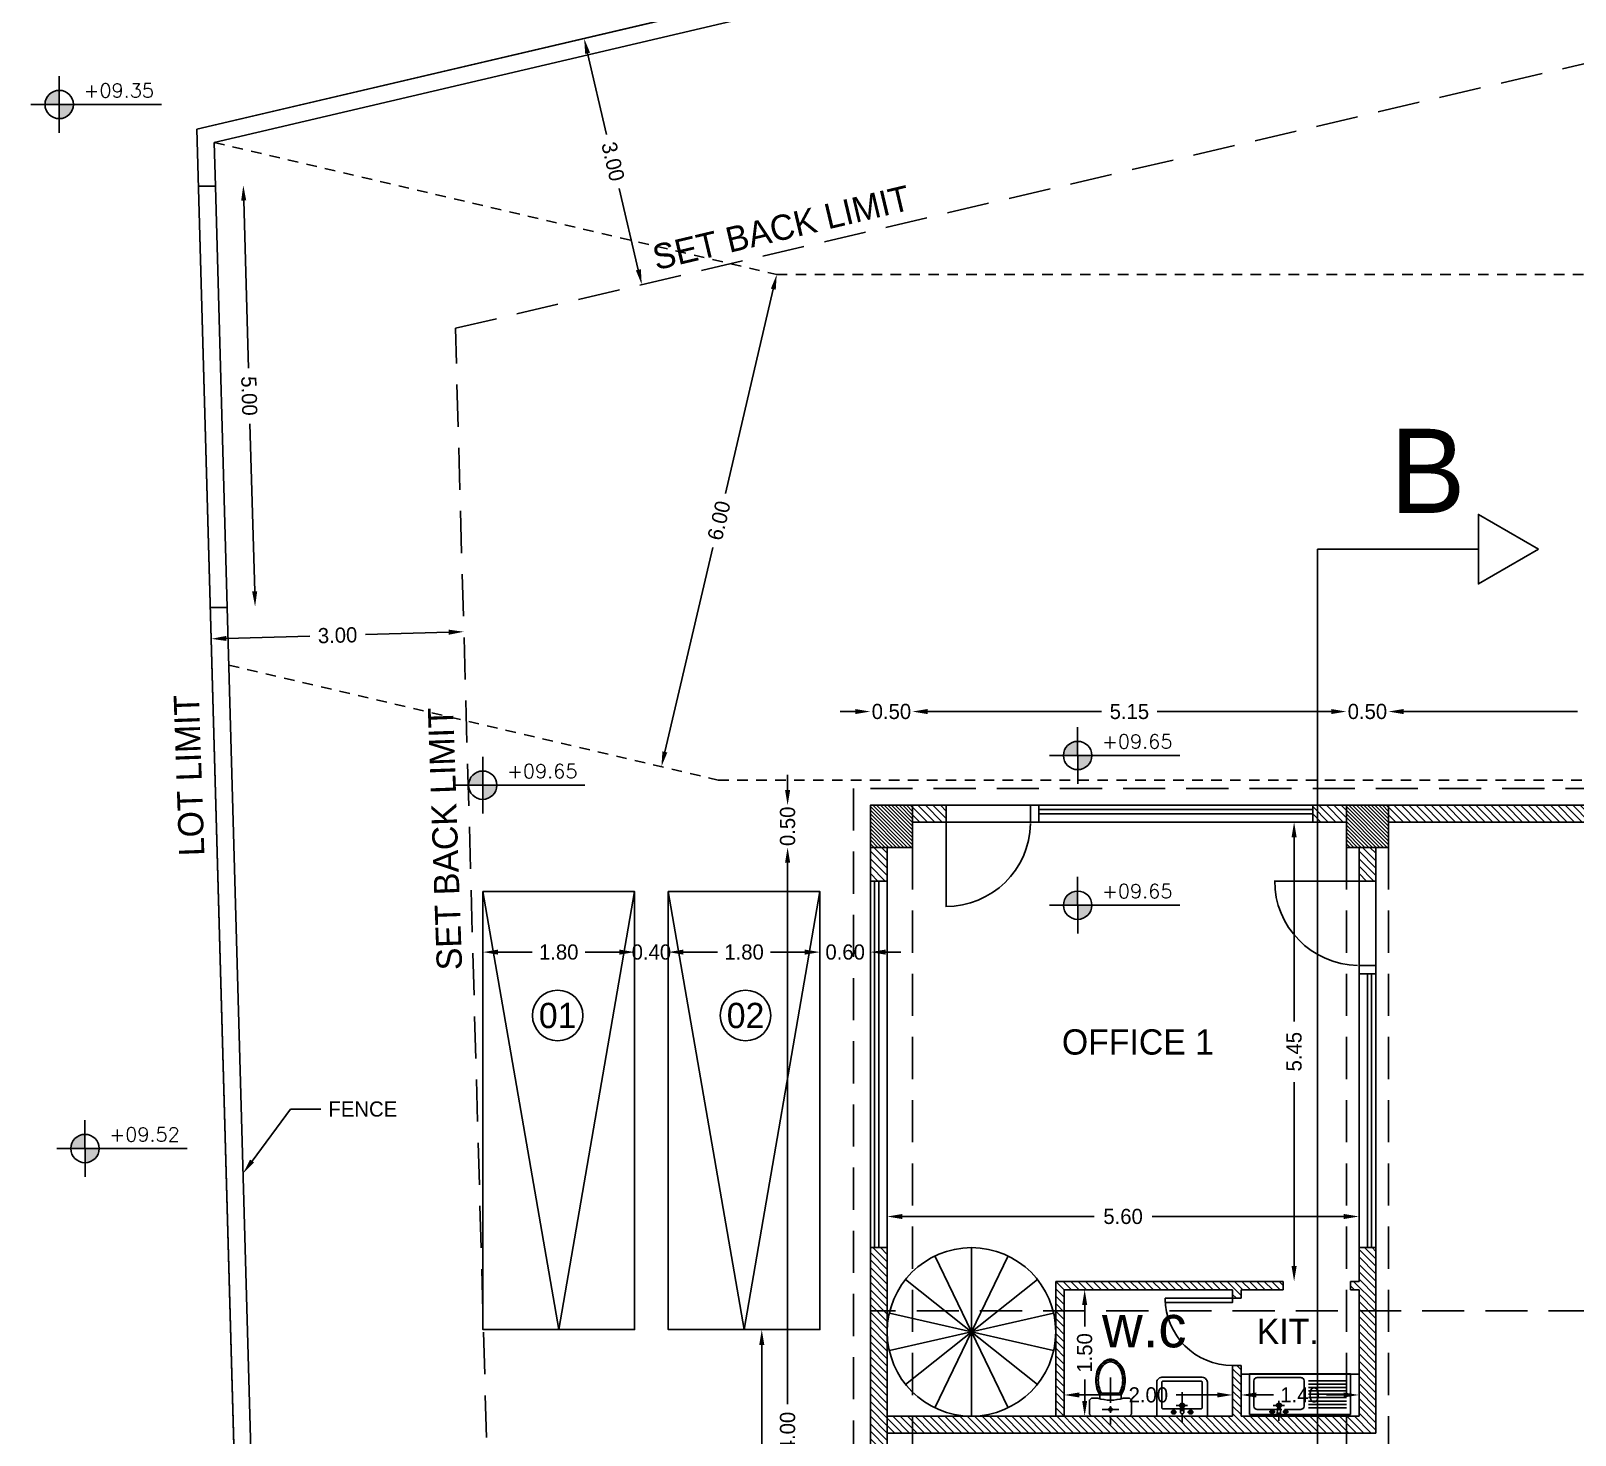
# Model space of a CAD drawing. Header units: metres. Extents: x -353217 to -351774, y -68080 to -67552.
# Drawn here: x -352481.96 to -352463.63, y -67873.19 to -67856.53 of the extents above; entities that cross this region are included whole.
import ezdxf
from ezdxf import colors
from ezdxf.entities.mleader import LeaderData, LeaderLine
from ezdxf.enums import TextEntityAlignment as Align
from ezdxf.math import Vec2, Vec3

# ---------------------------------------------------------------- set-up
doc = ezdxf.new("R2010")
doc.units = ezdxf.units.M
doc.header["$MEASUREMENT"] = 0
doc.header["$PDMODE"] = 2
doc.header["$PDSIZE"] = -0.6
doc.linetypes.add('DASHED', pattern=[0.75, 0.5, -0.25])
doc.linetypes.add('HIDDEN2', pattern=[0.1875, 0.125, -0.0625])
for name, color, linetype in [('A-dim', 4, 'Continuous'), ('A-edge', 1, 'Continuous'), ('A-HATCH', 9, 'Continuous'), ('A-levels', 4, 'Continuous'), ('A-san', 7, 'Continuous'), ('A-TEXT', 6, 'Continuous'), ('A-walls', 5, 'Continuous'), ('axe', 9, 'HIDDEN2'), ('car', 7, 'Continuous'), ('FIXTAX', 9, 'Continuous'), ('gate', 4, 'Continuous'), ('HANDLES', 6, 'Continuous'), ('lot', 3, 'Continuous'), ('proj', 2, 'DASHED'), ('structure', 3, 'Continuous')]:
    doc.layers.add(name, color=color, linetype=linetype)
doc.styles.add('ROMANS', font='romans', dxfattribs={"height": 0.4})
doc.dimstyles.get("Standard").update_dxf_attribs({"dimtxt": 0.18, "dimasz": 0.18, "dimexe": 0.18, "dimexo": 0.0625, "dimgap": 0.09, "dimtad": 0, "dimzin": 0, "dimdsep": 46, "dimtxsty": 'Standard', "dimcen": 0.09, "dimse1": 1, "dimse2": 1, "dimadec": 0, "dimazin": 0, "dimtfac": 1, "dimtix": 1, "dimtofl": 0, "dimtmove": 0, "dimatfit": 3, "dimfxl": 1, "dimtolj": 1, "dimtzin": 0, "dimarcsym": 0})

# ---------------------------------------------------------------- blocks, each defined once
blk = doc.blocks.new('planlev')
h = blk.add_hatch(color=256)
h.paths.add_polyline_path([(0, 0.2, 0.414214), (-0.2, 0), (0, 0)])
h.paths.add_polyline_path([(0.2, 0), (0, 0), (0, -0.2, 0.414214)])
for p, q in [((0, 0.4), (0, -0.4)), ((-0.4, 0), (1.445, 0))]:
    blk.add_line(p, q)
blk.add_circle((0, 0), 0.2)
at = {"style": 'ROMANS'}
for tag, p in [('LEVEL-NOTATION', (0.345, 0.099)), ('FINISH', (0.345, -0.301))]:
    blk.add_attdef(tag, p, '', height=0.2, dxfattribs=at)
blk = doc.blocks.new('*D5')
at = {"layer": 'A-dim', "color": 0, "lineweight": -2, "transparency": 16777216}
for p, q in [((-352473.28, -67872.12), (-352473.28, -67874.61)), ((-352473.28, -67877.76), (-352473.28, -67875.27))]:
    blk.add_line(p, q, dxfattribs=at)
at = {"layer": 'A-dim', "color": 0, "transparency": 16777216}
for points in [[(-352473.31, -67872.12), (-352473.25, -67872.12), (-352473.28, -67871.94)], [(-352473.31, -67877.76), (-352473.25, -67877.76), (-352473.28, -67877.94)]]:
    blk.add_solid(points, dxfattribs=at)
at = {"layer": 'Defpoints', "color": 0, "transparency": 16777216}
for p in [(-352472.59, -67871.94), (-352473.28, -67877.94), (-352472.59, -67877.94)]:
    blk.add_point(p, dxfattribs=at)
at = {"layer": 'A-dim', "color": 0, "transparency": 16777216, "insert": (-352473.28, -67874.94), "char_height": 0.18, "attachment_point": 5, "rotation": 90}
blk.add_mtext('\\A1;6.00', dxfattribs=at)
blk = doc.blocks.new('*D58')
at = {"layer": 'A-dim', "color": 0, "lineweight": -2, "transparency": 16777216}
for p, q in [((-352476.41, -67867.459), (-352476.005, -67867.459)), ((-352474.97, -67867.459), (-352475.375, -67867.459))]:
    blk.add_line(p, q, dxfattribs=at)
at = {"layer": 'A-dim', "color": 0, "transparency": 16777216}
for points in [[(-352476.41, -67867.429), (-352476.41, -67867.489), (-352476.59, -67867.459)], [(-352474.97, -67867.429), (-352474.97, -67867.489), (-352474.79, -67867.459)]]:
    blk.add_solid(points, dxfattribs=at)
at = {"layer": 'Defpoints', "color": 0, "transparency": 16777216}
for p in [(-352476.59, -67866.74), (-352474.79, -67866.74), (-352474.79, -67867.459)]:
    blk.add_point(p, dxfattribs=at)
at = {"layer": 'A-dim', "color": 0, "transparency": 16777216, "insert": (-352475.69, -67867.459), "char_height": 0.18, "attachment_point": 5}
blk.add_mtext('\\A1;1.80', dxfattribs=at)
blk = doc.blocks.new('*D59')
at = {"layer": 'A-dim', "color": 0, "lineweight": -2, "transparency": 16777216}
for p, q in [((-352474.97, -67867.459), (-352475.15, -67867.459)), ((-352474.21, -67867.459), (-352474.03, -67867.459))]:
    blk.add_line(p, q, dxfattribs=at)
at = {"layer": 'A-dim', "color": 0, "transparency": 16777216}
for points in [[(-352474.97, -67867.429), (-352474.97, -67867.489), (-352474.79, -67867.459)], [(-352474.21, -67867.429), (-352474.21, -67867.489), (-352474.39, -67867.459)]]:
    blk.add_solid(points, dxfattribs=at)
at = {"layer": 'Defpoints', "color": 0, "transparency": 16777216}
for p in [(-352474.79, -67866.74), (-352474.39, -67867.459), (-352474.39, -67867.459)]:
    blk.add_point(p, dxfattribs=at)
at = {"layer": 'A-dim', "color": 0, "transparency": 16777216, "insert": (-352474.59, -67867.459), "char_height": 0.18, "attachment_point": 5}
blk.add_mtext('\\A1;0.40', dxfattribs=at)
blk = doc.blocks.new('*D60')
at = {"layer": 'A-dim', "color": 0, "lineweight": -2, "transparency": 16777216}
for p, q in [((-352474.21, -67867.459), (-352473.805, -67867.459)), ((-352472.77, -67867.459), (-352473.175, -67867.459))]:
    blk.add_line(p, q, dxfattribs=at)
at = {"layer": 'A-dim', "color": 0, "transparency": 16777216}
for points in [[(-352474.21, -67867.429), (-352474.21, -67867.489), (-352474.39, -67867.459)], [(-352472.77, -67867.429), (-352472.77, -67867.489), (-352472.59, -67867.459)]]:
    blk.add_solid(points, dxfattribs=at)
at = {"layer": 'Defpoints', "color": 0, "transparency": 16777216}
for p in [(-352474.39, -67867.459), (-352472.59, -67867.459), (-352472.59, -67867.459)]:
    blk.add_point(p, dxfattribs=at)
at = {"layer": 'A-dim', "color": 0, "transparency": 16777216, "insert": (-352473.49, -67867.459), "char_height": 0.18, "attachment_point": 5}
blk.add_mtext('\\A1;1.80', dxfattribs=at)
blk = doc.blocks.new('*D61')
at = {"layer": 'A-dim', "color": 0, "lineweight": -2, "transparency": 16777216}
for p, q in [((-352472.77, -67867.459), (-352472.95, -67867.459)), ((-352471.811, -67867.459), (-352471.631, -67867.459))]:
    blk.add_line(p, q, dxfattribs=at)
at = {"layer": 'A-dim', "color": 0, "transparency": 16777216}
for points in [[(-352472.77, -67867.429), (-352472.77, -67867.489), (-352472.59, -67867.459)], [(-352471.811, -67867.429), (-352471.811, -67867.489), (-352471.991, -67867.459)]]:
    blk.add_solid(points, dxfattribs=at)
at = {"layer": 'Defpoints', "color": 0, "transparency": 16777216}
for p in [(-352472.59, -67867.459), (-352471.991, -67867.459), (-352471.991, -67867.459)]:
    blk.add_point(p, dxfattribs=at)
at = {"layer": 'A-dim', "color": 0, "transparency": 16777216, "insert": (-352472.29, -67867.459), "char_height": 0.18, "attachment_point": 5}
blk.add_mtext('\\A1;0.60', dxfattribs=at)
blk = doc.blocks.new('*D62')
at = {"layer": 'A-dim', "color": 0, "lineweight": -2, "transparency": 16777216}
for p, q in [((-352472.171, -67864.604), (-352472.351, -67864.604)), ((-352471.311, -67864.604), (-352471.131, -67864.604))]:
    blk.add_line(p, q, dxfattribs=at)
at = {"layer": 'A-dim', "color": 0, "transparency": 16777216}
for points in [[(-352472.171, -67864.574), (-352472.171, -67864.634), (-352471.991, -67864.604)], [(-352471.311, -67864.574), (-352471.311, -67864.634), (-352471.491, -67864.604)]]:
    blk.add_solid(points, dxfattribs=at)
at = {"layer": 'Defpoints', "color": 0, "transparency": 16777216}
for p in [(-352471.491, -67864.604), (-352471.991, -67865.716), (-352471.491, -67865.716)]:
    blk.add_point(p, dxfattribs=at)
at = {"layer": 'A-dim', "color": 0, "transparency": 16777216, "insert": (-352471.741, -67864.604), "char_height": 0.18, "attachment_point": 5}
blk.add_mtext('\\A1;0.50', dxfattribs=at)
blk = doc.blocks.new('*D63')
at = {"layer": 'A-dim', "color": 0, "lineweight": -2, "transparency": 16777216}
for p, q in [((-352471.311, -67864.604), (-352469.246, -67864.604)), ((-352466.521, -67864.604), (-352468.586, -67864.604))]:
    blk.add_line(p, q, dxfattribs=at)
at = {"layer": 'A-dim', "color": 0, "transparency": 16777216}
for points in [[(-352471.311, -67864.574), (-352471.311, -67864.634), (-352471.491, -67864.604)], [(-352466.521, -67864.574), (-352466.521, -67864.634), (-352466.341, -67864.604)]]:
    blk.add_solid(points, dxfattribs=at)
at = {"layer": 'Defpoints', "color": 0, "transparency": 16777216}
for p in [(-352466.341, -67864.604), (-352471.491, -67865.716), (-352466.341, -67865.716)]:
    blk.add_point(p, dxfattribs=at)
at = {"layer": 'A-dim', "color": 0, "transparency": 16777216, "insert": (-352468.916, -67864.604), "char_height": 0.18, "attachment_point": 5}
blk.add_mtext('\\A1;5.15', dxfattribs=at)
blk = doc.blocks.new('*D64')
at = {"layer": 'A-dim', "color": 0, "lineweight": -2, "transparency": 16777216}
for p, q in [((-352466.521, -67864.604), (-352466.701, -67864.604)), ((-352465.661, -67864.604), (-352465.481, -67864.604))]:
    blk.add_line(p, q, dxfattribs=at)
at = {"layer": 'A-dim', "color": 0, "transparency": 16777216}
for points in [[(-352466.521, -67864.574), (-352466.521, -67864.634), (-352466.341, -67864.604)], [(-352465.661, -67864.574), (-352465.661, -67864.634), (-352465.841, -67864.604)]]:
    blk.add_solid(points, dxfattribs=at)
at = {"layer": 'Defpoints', "color": 0, "transparency": 16777216}
for p in [(-352465.841, -67864.604), (-352466.341, -67865.716), (-352465.841, -67865.716)]:
    blk.add_point(p, dxfattribs=at)
at = {"layer": 'A-dim', "color": 0, "transparency": 16777216, "insert": (-352466.091, -67864.604), "char_height": 0.18, "attachment_point": 5}
blk.add_mtext('\\A1;0.50', dxfattribs=at)
blk = doc.blocks.new('*D65')
at = {"layer": 'A-dim', "color": 0, "lineweight": -2, "transparency": 16777216}
for p, q in [((-352465.661, -67864.604), (-352463.596, -67864.604)), ((-352460.871, -67864.604), (-352462.936, -67864.604))]:
    blk.add_line(p, q, dxfattribs=at)
at = {"layer": 'A-dim', "color": 0, "transparency": 16777216}
for points in [[(-352465.661, -67864.574), (-352465.661, -67864.634), (-352465.841, -67864.604)], [(-352460.871, -67864.574), (-352460.871, -67864.634), (-352460.691, -67864.604)]]:
    blk.add_solid(points, dxfattribs=at)
at = {"layer": 'Defpoints', "color": 0, "transparency": 16777216}
for p in [(-352460.691, -67864.604), (-352465.841, -67865.716), (-352460.691, -67865.716)]:
    blk.add_point(p, dxfattribs=at)
at = {"layer": 'A-dim', "color": 0, "transparency": 16777216, "insert": (-352463.266, -67864.604), "char_height": 0.18, "attachment_point": 5}
blk.add_mtext('\\A1;5.15', dxfattribs=at)
blk = doc.blocks.new('*D77')
at = {"layer": 'A-dim', "color": 0, "lineweight": -2, "transparency": 16777216}
for p, q in [((-352472.973, -67865.536), (-352472.973, -67865.356)), ((-352472.973, -67866.396), (-352472.973, -67866.576))]:
    blk.add_line(p, q, dxfattribs=at)
at = {"layer": 'A-dim', "color": 0, "transparency": 16777216}
for points in [[(-352473.003, -67865.536), (-352472.943, -67865.536), (-352472.973, -67865.716)], [(-352473.003, -67866.396), (-352472.943, -67866.396), (-352472.973, -67866.216)]]:
    blk.add_solid(points, dxfattribs=at)
at = {"layer": 'Defpoints', "color": 0, "transparency": 16777216}
for p in [(-352471.741, -67865.716), (-352472.973, -67866.216), (-352471.991, -67866.216)]:
    blk.add_point(p, dxfattribs=at)
at = {"layer": 'A-dim', "color": 0, "transparency": 16777216, "insert": (-352472.973, -67865.966), "char_height": 0.18, "attachment_point": 5, "rotation": 90}
blk.add_mtext('\\A1;0.50', dxfattribs=at)
blk = doc.blocks.new('*D78')
at = {"layer": 'A-dim', "color": 0, "lineweight": -2, "transparency": 16777216}
for p, q in [((-352472.973, -67866.396), (-352472.973, -67872.826)), ((-352472.973, -67880.036), (-352472.973, -67873.606))]:
    blk.add_line(p, q, dxfattribs=at)
at = {"layer": 'A-dim', "color": 0, "transparency": 16777216}
for points in [[(-352473.003, -67866.396), (-352472.943, -67866.396), (-352472.973, -67866.216)], [(-352473.003, -67880.036), (-352472.943, -67880.036), (-352472.973, -67880.216)]]:
    blk.add_solid(points, dxfattribs=at)
at = {"layer": 'Defpoints', "color": 0, "transparency": 16777216}
for p in [(-352471.991, -67866.216), (-352472.973, -67880.216), (-352471.991, -67880.216)]:
    blk.add_point(p, dxfattribs=at)
at = {"layer": 'A-dim', "color": 0, "transparency": 16777216, "insert": (-352472.973, -67873.216), "char_height": 0.18, "attachment_point": 5, "rotation": 90}
blk.add_mtext('\\A1;14.00', dxfattribs=at)
blk = doc.blocks.new('*D80')
at = {"layer": 'A-dim', "color": 0, "lineweight": -2, "transparency": 16777216}
for p, q in [((-352466.961, -67866.096), (-352466.961, -67868.281)), ((-352466.961, -67871.186), (-352466.961, -67869.001))]:
    blk.add_line(p, q, dxfattribs=at)
at = {"layer": 'A-dim', "color": 0, "transparency": 16777216}
for points in [[(-352466.991, -67866.096), (-352466.931, -67866.096), (-352466.961, -67865.916)], [(-352466.991, -67871.186), (-352466.931, -67871.186), (-352466.961, -67871.366)]]:
    blk.add_solid(points, dxfattribs=at)
at = {"layer": 'Defpoints', "color": 0, "transparency": 16777216}
for p in [(-352466.341, -67865.916), (-352466.961, -67871.366), (-352466.191, -67871.366)]:
    blk.add_point(p, dxfattribs=at)
at = {"layer": 'A-dim', "color": 0, "transparency": 16777216, "insert": (-352466.961, -67868.641), "char_height": 0.18, "attachment_point": 5, "rotation": 90}
blk.add_mtext('\\A1;5.45', dxfattribs=at)
blk = doc.blocks.new('*D81')
at = {"layer": 'A-dim', "color": 0, "lineweight": -2, "transparency": 16777216}
for p, q in [((-352471.611, -67870.597), (-352469.336, -67870.597)), ((-352466.371, -67870.597), (-352468.646, -67870.597))]:
    blk.add_line(p, q, dxfattribs=at)
at = {"layer": 'A-dim', "color": 0, "transparency": 16777216}
for points in [[(-352471.611, -67870.567), (-352471.611, -67870.627), (-352471.791, -67870.597)], [(-352466.371, -67870.567), (-352466.371, -67870.627), (-352466.191, -67870.597)]]:
    blk.add_solid(points, dxfattribs=at)
at = {"layer": 'Defpoints', "color": 0, "transparency": 16777216}
for p in [(-352471.791, -67870.597), (-352471.791, -67870.966), (-352466.191, -67870.966)]:
    blk.add_point(p, dxfattribs=at)
at = {"layer": 'A-dim', "color": 0, "transparency": 16777216, "insert": (-352468.991, -67870.597), "char_height": 0.18, "attachment_point": 5}
blk.add_mtext('\\A1;5.60', dxfattribs=at)
blk = doc.blocks.new('*D86')
at = {"layer": 'A-dim', "color": 0, "lineweight": -2, "transparency": 16777216}
for p, q in [((-352479.635, -67863.736), (-352478.645, -67863.708)), ((-352476.996, -67863.662), (-352477.985, -67863.69))]:
    blk.add_line(p, q, dxfattribs=at)
at = {"layer": 'A-dim', "color": 0, "transparency": 16777216}
for points in [[(-352479.636, -67863.706), (-352479.634, -67863.766), (-352479.815, -67863.741)], [(-352476.997, -67863.632), (-352476.995, -67863.692), (-352476.816, -67863.657)]]:
    blk.add_solid(points, dxfattribs=at)
at = {"layer": 'Defpoints', "color": 0, "transparency": 16777216}
for p in [(-352479.916, -67860.14), (-352476.917, -67860.055), (-352479.815, -67863.741)]:
    blk.add_point(p, dxfattribs=at)
at = {"layer": 'A-dim', "color": 0, "transparency": 16777216, "insert": (-352478.315, -67863.699), "char_height": 0.18, "attachment_point": 5, "rotation": 1.6062}
blk.add_mtext('\\A1;3.00', dxfattribs=at)
blk = doc.blocks.new('*D87')
at = {"layer": 'A-dim', "color": 0, "lineweight": -2, "transparency": 16777216}
for p, q in [((-352475.347, -67856.791), (-352475.121, -67857.755)), ((-352474.745, -67859.361), (-352474.971, -67858.397))]:
    blk.add_line(p, q, dxfattribs=at)
at = {"layer": 'A-dim', "color": 0, "transparency": 16777216}
for points in [[(-352475.318, -67856.784), (-352475.376, -67856.798), (-352475.388, -67856.616)], [(-352474.715, -67859.354), (-352474.774, -67859.368), (-352474.704, -67859.537)]]:
    blk.add_solid(points, dxfattribs=at)
at = {"layer": 'Defpoints', "color": 0, "transparency": 16777216}
for p in [(-352475.388, -67856.616), (-352477.602, -67857.135), (-352476.917, -67860.055)]:
    blk.add_point(p, dxfattribs=at)
at = {"layer": 'A-dim', "color": 0, "transparency": 16777216, "insert": (-352475.046, -67858.076), "char_height": 0.18, "attachment_point": 5, "rotation": 283.1948}
blk.add_mtext('\\A1;3.00', dxfattribs=at)
blk = doc.blocks.new('*D195')
at = {"layer": 'A-dim', "color": 0, "lineweight": -2, "transparency": 16777216}
for p, q in [((-352469.511, -67872.715), (-352469.021, -67872.715)), ((-352467.871, -67872.715), (-352468.361, -67872.715))]:
    blk.add_line(p, q, dxfattribs=at)
at = {"layer": 'A-dim', "color": 0, "transparency": 16777216}
for points in [[(-352469.511, -67872.685), (-352469.511, -67872.745), (-352469.691, -67872.715)], [(-352467.871, -67872.685), (-352467.871, -67872.745), (-352467.691, -67872.715)]]:
    blk.add_solid(points, dxfattribs=at)
at = {"layer": 'Defpoints', "color": 0, "transparency": 16777216}
for p in [(-352467.691, -67872.715), (-352469.691, -67872.966), (-352467.691, -67872.966)]:
    blk.add_point(p, dxfattribs=at)
at = {"layer": 'A-dim', "color": 0, "transparency": 16777216, "insert": (-352468.691, -67872.715), "char_height": 0.18, "attachment_point": 5}
blk.add_mtext('\\A1;2.00', dxfattribs=at)
blk = doc.blocks.new('*D196')
at = {"layer": 'A-dim', "color": 0, "lineweight": -2, "transparency": 16777216}
for p, q in [((-352467.411, -67872.715), (-352467.206, -67872.715)), ((-352466.371, -67872.715), (-352466.576, -67872.715))]:
    blk.add_line(p, q, dxfattribs=at)
at = {"layer": 'A-dim', "color": 0, "transparency": 16777216}
for points in [[(-352467.411, -67872.685), (-352467.411, -67872.745), (-352467.591, -67872.715)], [(-352466.371, -67872.685), (-352466.371, -67872.745), (-352466.191, -67872.715)]]:
    blk.add_solid(points, dxfattribs=at)
at = {"layer": 'Defpoints', "color": 0, "transparency": 16777216}
for p in [(-352466.191, -67872.715), (-352467.591, -67872.966), (-352466.191, -67872.966)]:
    blk.add_point(p, dxfattribs=at)
at = {"layer": 'A-dim', "color": 0, "transparency": 16777216, "insert": (-352466.891, -67872.715), "char_height": 0.18, "attachment_point": 5}
blk.add_mtext('\\A1;1.40', dxfattribs=at)
blk = doc.blocks.new('*D197')
at = {"layer": 'A-dim', "color": 0, "lineweight": -2, "transparency": 16777216}
for p, q in [((-352469.447, -67871.646), (-352469.447, -67871.901)), ((-352469.447, -67872.786), (-352469.447, -67872.531))]:
    blk.add_line(p, q, dxfattribs=at)
at = {"layer": 'A-dim', "color": 0, "transparency": 16777216}
for points in [[(-352469.477, -67871.646), (-352469.417, -67871.646), (-352469.447, -67871.466)], [(-352469.477, -67872.786), (-352469.417, -67872.786), (-352469.447, -67872.966)]]:
    blk.add_solid(points, dxfattribs=at)
at = {"layer": 'Defpoints', "color": 0, "transparency": 16777216}
for p in [(-352469.691, -67871.466), (-352469.691, -67872.966), (-352469.447, -67872.966)]:
    blk.add_point(p, dxfattribs=at)
at = {"layer": 'A-dim', "color": 0, "transparency": 16777216, "insert": (-352469.447, -67872.216), "char_height": 0.18, "attachment_point": 5, "rotation": 90}
blk.add_mtext('\\A1;1.50', dxfattribs=at)
blk = doc.blocks.new('*D202')
at = {"layer": 'A-dim', "color": 0, "lineweight": -2, "transparency": 16777216}
for p, q in [((-352473.143, -67859.592), (-352473.711, -67862.016)), ((-352474.43, -67865.083), (-352473.862, -67862.658))]:
    blk.add_line(p, q, dxfattribs=at)
at = {"layer": 'A-dim', "color": 0, "transparency": 16777216}
for points in [[(-352473.172, -67859.585), (-352473.114, -67859.598), (-352473.102, -67859.416)], [(-352474.459, -67865.076), (-352474.401, -67865.09), (-352474.471, -67865.258)]]:
    blk.add_solid(points, dxfattribs=at)
at = {"layer": 'Defpoints', "color": 0, "transparency": 16777216}
for p in [(-352473.102, -67859.416), (-352474.471, -67865.258), (-352474.471, -67865.258)]:
    blk.add_point(p, dxfattribs=at)
at = {"layer": 'A-dim', "color": 0, "transparency": 16777216, "insert": (-352473.787, -67862.337), "char_height": 0.18, "attachment_point": 5, "rotation": 76.8052}
blk.add_mtext('\\A1;6.00', dxfattribs=at)
blk = doc.blocks.new('*D203')
at = {"layer": 'A-dim', "color": 0, "lineweight": -2, "transparency": 16777216}
for p, q in [((-352479.429, -67858.538), (-352479.373, -67860.529)), ((-352479.299, -67863.178), (-352479.355, -67861.188))]:
    blk.add_line(p, q, dxfattribs=at)
at = {"layer": 'A-dim', "color": 0, "transparency": 16777216}
for points in [[(-352479.399, -67858.538), (-352479.459, -67858.539), (-352479.434, -67858.358)], [(-352479.269, -67863.178), (-352479.329, -67863.179), (-352479.294, -67863.358)]]:
    blk.add_solid(points, dxfattribs=at)
at = {"layer": 'Defpoints', "color": 0, "transparency": 16777216}
for p in [(-352479.765, -67858.368), (-352479.625, -67863.368), (-352479.294, -67863.358)]:
    blk.add_point(p, dxfattribs=at)
at = {"layer": 'A-dim', "color": 0, "transparency": 16777216, "insert": (-352479.364, -67860.858), "char_height": 0.18, "attachment_point": 5, "rotation": 271.6062}
blk.add_mtext('\\A1;5.00', dxfattribs=at)
blk = doc.blocks.new('Sink120x60')
for p, q in [((6.03, 9.4), (0.03, 9.4)), ((0.03, 9.4), (0.03, -2.6)), ((6.03, -2.6), (6.03, 9.4)), ((1.02, -2.1), (1.02, 2.4)), ((1.52, -2.1), (1.52, 2.4)), ((2.02, -2.1), (2.02, 2.4)), ((2.52, -2.1), (2.52, 2.4)), ((3.02, -2.1), (3.02, 2.4)), ((3.52, -2.1), (3.52, 2.4)), ((4.02, -2.1), (4.02, 2.4)), ((4.52, -2.1), (4.52, 2.4)), ((5.02, -2.1), (5.02, 2.4)), ((0.03, -2.6), (6.03, -2.6))]:
    blk.add_line(p, q)
blk.add_lwpolyline([(0.77, 5.24), (0.77, 3.4, 0.414214), (1.27, 2.9), (5.02, 2.9, 0.414214), (5.52, 3.4), (5.52, 8.4, 0.414214), (5.02, 8.9), (1.27, 8.9, 0.414214), (0.77, 8.4), (0.77, 5.56, 0.414214)], format="xyb")
blk.add_lwpolyline([(0.17, 6.1), (1.28, 6.05, -0.89936), (1.28, 5.75), (0.17, 5.7, -0.70892)], format="xyb", close=True)
for centre, radius in [((0.42, 6.7), 0.25), ((0.42, 6.7), 0.2), ((0.42, 5.1), 0.25), ((0.42, 5.1), 0.2)]:
    blk.add_circle(centre, radius)
for radius, start, end in [(0.3, 211.8659, 148.1341), (0.2, 229.2152, 130.7848)]:
    blk.add_arc((1.37, 5.9), radius, start, end)
at = {"layer": 'FIXTAX'}
for p, q in [((-0.93, 5.9), (0.32, 5.9)), ((0.07, 6.7), (0.77, 6.7)), ((0.42, 7.05), (0.42, 6.35)), ((0.72, 5.9), (2.07, 5.9)), ((1.37, 6.6), (1.37, 5.25)), ((0.07, 5.1), (0.77, 5.1)), ((0.42, 4.75), (0.42, 5.45))]:
    blk.add_line(p, q, dxfattribs=at)
blk = doc.blocks.new('Toilet1')
for points in [[(0.02, 2.25), (0.02, -2.25), (0.28, -2.5), (1.93, -2.5), (2.17, -2.25), (2.17, -1.5, -0.166667), (2.17, 1.5), (2.17, 2.25), (1.93, 2.5), (0.28, 2.5)], [(2.58, -1.16, 0.081108), (3.31, -1.51, 0.070563), (4.28, -1.65, 0.070563), (5.24, -1.51, 0.082233), (5.99, -1.16, 0.106854), (6.52, -0.58, 0.134558), (6.68, 0, 0.134558), (6.52, 0.58, 0.106854), (5.99, 1.16, 0.082233), (5.24, 1.51, 0.070563), (4.28, 1.65, 0.070563), (3.31, 1.51, 0.081108), (2.58, 1.16)], [(2.77, -1.05, 0.070006), (3.37, -1.32, 0.070563), (4.28, -1.45, 0.070563), (5.19, -1.32, 0.082233), (5.88, -0.99, 0.106854), (6.35, -0.48, 0.134558), (6.48, 0, 0.134558), (6.35, 0.48, 0.106854), (5.88, 0.99, 0.082233), (5.19, 1.32, 0.070563), (4.28, 1.45, 0.070563), (3.37, 1.32, 0.070006), (2.77, 1.05)]]:
    blk.add_lwpolyline(points, format="xyb", close=True)
blk.add_lwpolyline([(2.1, 1.25), (2.27, 1.25, 0.166131), (2.91, 1.47, -0.037866), (3.29, 1.61, -0.070563), (4.28, 1.75, -0.070563), (5.27, 1.61, -0.082233), (6.05, 1.24, -0.106854), (6.61, 0.63, -0.134558), (6.78, 0, -0.134558), (6.61, -0.63, -0.106854), (6.05, -1.24, -0.082233), (5.27, -1.61, -0.070563), (4.28, -1.75, -0.070563), (3.29, -1.61, -0.037866), (2.91, -1.47, 0.166131), (2.27, -1.25), (2.1, -1.25)], format="xyb")
at = {"layer": 'FIXTAX'}
for p, q in [((-0.97, 0), (0.02, 0)), ((0.42, 0), (1.23, 0)), ((0.82, -1), (0.82, 1)), ((1.62, 0), (4.63, 0))]:
    blk.add_line(p, q, dxfattribs=at)
at = {"layer": 'HANDLES'}
blk.add_circle((0.82, 0), 0.2, dxfattribs=at)
blk = doc.blocks.new('Lav60X58-Curve')
for points in [[(0.02, -3), (0.02, 3), (5.07, 3, -0.414214), (5.82, 2.25), (5.82, -2.25, -0.414214), (5.07, -3)], [(0.51, 0.2), (1.53, 0.15, -0.89936), (1.53, -0.15), (0.51, -0.2, -0.70892)]]:
    blk.add_lwpolyline(points, format="xyb", close=True)
blk.add_lwpolyline([(1.12, -0.17), (1.12, -2.25, 0.414214), (1.27, -2.4), (5.07, -2.4, 0.414214), (5.22, -2.25), (5.22, 2.25, 0.414214), (5.07, 2.4), (1.27, 2.4, 0.414214), (1.12, 2.25), (1.12, 0.17, 0.414214)], format="xyb")
for centre, radius in [((0.62, 1), 0.25), ((0.62, 1), 0.2), ((0.62, -1), 0.25), ((0.62, -1), 0.2)]:
    blk.add_circle(centre, radius)
for radius, start, end in [(0.3, 211.8659, 148.1341), (0.2, 229.2152, 130.7848)]:
    blk.add_arc((1.62, 0), radius, start, end)
at = {"layer": 'FIXTAX'}
for p, q in [((-0.88, 0), (0.37, 0)), ((0.27, 1), (0.97, 1)), ((0.62, 1.35), (0.62, 0.65)), ((0.77, 0), (3.59, 0)), ((1.62, 0.7), (1.62, -0.65)), ((0.27, -1), (0.97, -1)), ((0.62, -1.35), (0.62, -0.65))]:
    blk.add_line(p, q, dxfattribs=at)

msp = doc.modelspace()

# ---------------------------------------------------------------- hatches: boundary and pattern name
at = {"layer": 'A-HATCH'}
h = msp.add_hatch(dxfattribs=at)
h.set_pattern_fill('LINE', color=256, scale=0.25, angle=315, style=0)
h.set_pattern_definition([(315, (-352471.990604, -67866.216397), (0.0220971, 0.0220971), [])])
h.paths.add_polyline_path([(-352471.4906036, -67865.7163974), (-352471.9906036, -67865.7163974), (-352471.9906036, -67866.2163974), (-352471.4906036, -67866.2163974)])
h = msp.add_hatch(dxfattribs=at)
h.set_pattern_fill('LINE', color=256, scale=0.5, angle=315, style=0)
h.set_pattern_definition([(315, (-352471.490604, -67865.9164), (0.044194, 0.044194), [])])
h.paths.add_polyline_path([(-352471.0906036, -67865.7163974), (-352471.4906036, -67865.7163974), (-352471.4906036, -67865.9163974), (-352471.0906036, -67865.9163974)])
h = msp.add_hatch(dxfattribs=at)
h.set_pattern_fill('LINE', color=256, scale=0.5, angle=315, style=0)
h.set_pattern_definition([(315, (-352466.82007, -67865.9164), (0.044194, 0.044194), [])])
h.paths.add_polyline_path([(-352466.3406036, -67865.7163974), (-352466.7406036, -67865.7163974), (-352466.7406036, -67865.9163974), (-352466.3406036, -67865.9163974)])
h = msp.add_hatch(dxfattribs=at)
h.set_pattern_fill('LINE', color=256, scale=0.25, angle=315, style=0)
h.set_pattern_definition([(315, (-352466.340604, -67866.216397), (0.0220971, 0.0220971), [])])
h.paths.add_polyline_path([(-352465.8406036, -67865.7163974), (-352466.3406036, -67865.7163974), (-352466.3406036, -67866.2163974), (-352465.8406036, -67866.2163974)])
h = msp.add_hatch(dxfattribs=at)
h.set_pattern_fill('LINE', color=256, scale=0.5, angle=315, style=0)
h.set_pattern_definition([(315, (-352465.840604, -67865.9164), (0.0441942, 0.0441942), [])])
h.paths.add_polyline_path([(-352460.6906036, -67865.7163974), (-352465.8406036, -67865.7163974), (-352465.8406036, -67865.9163974), (-352460.6906036, -67865.9163974)])
h = msp.add_hatch(dxfattribs=at)
h.set_pattern_fill('LINE', color=256, scale=0.5, angle=315, style=0)
h.set_pattern_definition([(315, (-352471.990604, -67866.6164), (0.044194, 0.044194), [])])
h.paths.add_polyline_path([(-352471.7906036, -67866.2163974), (-352471.9906036, -67866.2163974), (-352471.9906036, -67866.6163974), (-352471.7906036, -67866.6163974)])
h = msp.add_hatch(dxfattribs=at)
h.set_pattern_fill('LINE', color=256, scale=0.5, angle=315, style=0)
h.set_pattern_definition([(315, (-352466.190604, -67866.6164), (0.044194, 0.044194), [])])
h.paths.add_polyline_path([(-352465.9906036, -67866.2163974), (-352466.1906036, -67866.2163974), (-352466.1906036, -67866.6163974), (-352465.9906036, -67866.6163974)])
h = msp.add_hatch(dxfattribs=at)
h.set_pattern_fill('LINE', color=256, scale=0.5, angle=315, style=0)
h.set_pattern_definition([(315, (-352471.990604, -67880.2164), (0.04419417, 0.04419417), [])])
h.paths.add_polyline_path([(-352471.7906036, -67870.9663974), (-352471.9906036, -67870.9663974), (-352471.9906036, -67880.2163974), (-352471.7906036, -67880.2163974)])
h = msp.add_hatch(dxfattribs=at)
h.set_pattern_fill('LINE', color=256, scale=0.5, angle=315, style=0)
h.set_pattern_definition([(315, (-352471.790604, -67873.1664), (0.0441942, 0.0441942), [])])
h.paths.add_polyline_path([(-352465.9906036, -67870.9663974), (-352466.1906036, -67870.9663974), (-352466.1906036, -67871.3663974), (-352466.2906036, -67871.3663974), (-352466.2906036, -67871.4663974), (-352466.1906036, -67871.4663974), (-352466.1906036, -67871.7163974), (-352465.9906036, -67871.7163974)])
h.paths.add_polyline_path([(-352465.9906036, -67871.7163974), (-352466.1906036, -67871.7163974), (-352466.1906036, -67872.9663974), (-352466.3406036, -67872.9663974), (-352466.3406036, -67873.1663974), (-352465.9906036, -67873.1663974)])
h.paths.add_polyline_path([(-352466.3406036, -67872.9663974), (-352466.6837506, -67872.9663974), (-352466.6837506, -67873.1663974), (-352466.3406036, -67873.1663974)])
h.paths.add_polyline_path([(-352466.6837506, -67872.9663974), (-352467.5906036, -67872.9663974), (-352467.5906036, -67872.3663974), (-352467.6906036, -67872.3663974), (-352467.6906036, -67872.9663974), (-352471.4906036, -67872.9663974), (-352471.4906036, -67873.1663974), (-352466.6837506, -67873.1663974)])
h.paths.add_polyline_path([(-352471.4906036, -67872.9663974), (-352471.7906036, -67872.9663974), (-352471.7906036, -67873.1663974), (-352471.4906036, -67873.1663974)])
h.paths.add_polyline_path([(-352469.6906036, -67871.7163974), (-352469.7906036, -67871.7163974), (-352469.7906036, -67872.9663974), (-352469.6906036, -67872.9663974)])
h.paths.add_polyline_path([(-352467.0906036, -67871.3663974), (-352469.7906036, -67871.3663974), (-352469.7906036, -67871.7163974), (-352469.6906036, -67871.7163974), (-352469.6906036, -67871.4663974), (-352467.6906036, -67871.4663974), (-352467.6906036, -67871.5663974), (-352467.5906036, -67871.5663974), (-352467.5906036, -67871.4663974), (-352467.0906036, -67871.4663974)])

# ---------------------------------------------------------------- linework, layer by layer
for p in [(-352412.5056638, -67841.8752964), (-352479.1939857, -67885.8752964)]:
    msp.add_line(p, (-352479.9842414, -67857.6932632))
at = {"layer": 'A-edge'}
for p, q in [((-352470.3567198, -67871.0654285), (-352471.2244873, -67872.8673662)), ((-352470.3567198, -67872.8673662), (-352471.2244873, -67871.0654285)), ((-352470.7906036, -67870.9663974), (-352470.7906036, -67872.9663974)), ((-352470.7906036, -67872.9663974), (-352470.7906036, -67870.9663974)), ((-352470.0087721, -67871.3429076), (-352471.5724351, -67872.5898872)), ((-352470.0087721, -67872.5898872), (-352471.5724351, -67871.3429076)), ((-352469.8156757, -67871.7438764), (-352471.7655315, -67872.1889183)), ((-352469.8156757, -67872.1889183), (-352471.7655315, -67871.7438764)), ((-352467.5906036, -67872.4663974), (-352466.1906036, -67872.4663974))]:
    msp.add_line(p, q, dxfattribs=at)
msp.add_lwpolyline([(-352468.4906036, -67871.6163974), (-352467.6906036, -67871.6163974), (-352467.6906036, -67871.5663974), (-352468.4906036, -67871.5663974)], close=True, dxfattribs=at)
msp.add_circle((-352470.7906036, -67871.9663974), 1, dxfattribs=at)
msp.add_arc((-352467.6906036, -67871.5663974), 0.8, 180, 270, dxfattribs=at)
at = {"layer": 'A-TEXT'}
for centre in [(-352475.7027387, -67868.2109174), (-352473.4721801, -67868.2109174)]:
    msp.add_circle(centre, 0.3, dxfattribs=at)
at = {"layer": 'A-walls'}
for p, q in [((-352479.9653294, -67858.3676991), (-352479.7652508, -67858.3676991)), ((-352466.6837506, -67862.6765067), (-352466.6837506, -67885.2730812)), ((-352466.6837506, -67862.6765067), (-352464.773135, -67862.6765067)), ((-352479.6250452, -67863.3676991), (-352479.8251238, -67863.3676991)), ((-352471.0906036, -67865.9163974), (-352471.0906036, -67865.7163974)), ((-352466.3406036, -67865.7163974), (-352466.7406036, -67865.7163974)), ((-352466.7406036, -67865.7163974), (-352466.7406036, -67865.9163974)), ((-352466.7406036, -67865.9163974), (-352466.3406036, -67865.9163974)), ((-352471.7906036, -67866.2163974), (-352471.7906036, -67866.2163974)), ((-352466.1906036, -67866.2163974), (-352466.1906036, -67866.6163974)), ((-352465.9906036, -67866.2163974), (-352465.9906036, -67866.6163974)), ((-352471.7906036, -67866.6163974), (-352471.9906036, -67866.6163974)), ((-352465.9906036, -67866.6163974), (-352466.1906036, -67866.6163974)), ((-352471.7906036, -67870.9663974), (-352471.9906036, -67870.9663974)), ((-352466.1906036, -67870.9663974), (-352466.1906036, -67871.3663974)), ((-352465.9906036, -67870.9663974), (-352466.1906036, -67870.9663974)), ((-352465.9906036, -67870.9663974), (-352465.9906036, -67873.1663974)), ((-352467.0906036, -67871.3663974), (-352469.7906036, -67871.3663974)), ((-352469.7906036, -67871.3663974), (-352469.7906036, -67872.9663974)), ((-352467.6906036, -67871.4663974), (-352469.6906036, -67871.4663974)), ((-352469.6906036, -67871.4663974), (-352469.6906036, -67872.9663974)), ((-352467.6906036, -67871.4663974), (-352467.6906036, -67871.5663974)), ((-352467.5906036, -67871.4663974), (-352467.5906036, -67871.5663974)), ((-352467.5906036, -67871.4663974), (-352467.0906036, -67871.4663974)), ((-352467.0906036, -67871.4663974), (-352467.0906036, -67871.3663974)), ((-352466.2906036, -67871.3663974), (-352466.1906036, -67871.3663974)), ((-352466.2906036, -67871.4663974), (-352466.2906036, -67871.3663974)), ((-352466.2906036, -67871.4663974), (-352466.1906036, -67871.4663974)), ((-352466.1906036, -67872.9663974), (-352466.1906036, -67871.4663974)), ((-352467.6906036, -67871.5663974), (-352467.5906036, -67871.5663974)), ((-352467.6906036, -67872.3663974), (-352467.6906036, -67872.9663974)), ((-352467.6906036, -67872.3663974), (-352467.5906036, -67872.3663974)), ((-352467.5906036, -67872.3663974), (-352467.5906036, -67872.9663974)), ((-352471.7906036, -67872.9663974), (-352467.6906036, -67872.9663974)), ((-352467.5906036, -67872.9663974), (-352466.1906036, -67872.9663974)), ((-352471.7906036, -67873.1663974), (-352465.9906036, -67873.1663974))]:
    msp.add_line(p, q, dxfattribs=at)
for points in [[(-352479.7652508, -67858.3676991), (-352479.7797468, -67857.8507424), (-352414.4923415, -67842.5440272), (-352413.8815705, -67868.5693195), (-352428.7166581, -67868.7648419), (-352427.5653906, -67883.5163974), (-352479.0600533, -67883.5163974), (-352479.6250452, -67863.3676991)], [(-352471.4906036, -67865.7163974), (-352471.0906036, -67865.7163974)], [(-352465.8406036, -67865.7163974), (-352460.6906036, -67865.7163974)], [(-352471.4906036, -67865.9163974), (-352471.0906036, -67865.9163974)], [(-352471.4906036, -67865.9163974), (-352471.0906036, -67865.9163974)], [(-352465.8406036, -67865.9163974), (-352460.6906036, -67865.9163974)], [(-352471.9906036, -67866.2163974), (-352471.9906036, -67866.6163974)], [(-352471.7906036, -67866.2163974), (-352471.7906036, -67866.6163974)], [(-352471.7906036, -67866.2163974), (-352471.7906036, -67866.6163974)], [(-352471.9906036, -67880.2163974), (-352471.9906036, -67870.9663974)], [(-352471.7906036, -67880.2163974), (-352471.7906036, -67870.9663974)]]:
    msp.add_lwpolyline(points, dxfattribs=at)
msp.add_lwpolyline([(-352464.0592257, -67862.6765067), (-352464.773135, -67863.0886824), (-352464.773135, -67862.264331)], close=True, dxfattribs=at)
at = {"layer": 'axe'}
for points in [[(-352479.7797468, -67857.8507424), (-352473.1017922, -67859.4163974), (-352450.2116314, -67859.4163974), (-352414.991215, -67851.1589259)], [(-352479.6057944, -67864.0542222), (-352473.7957375, -67865.4163974), (-352449.5176861, -67865.4163974), (-352414.1501632, -67857.1244366)]]:
    msp.add_lwpolyline(points, dxfattribs=at)
at = {"layer": 'car'}
for points in [[(-352476.5899144, -67866.7398681), (-352476.5899144, -67871.9398681), (-352474.7899144, -67871.9398681), (-352474.7899144, -67866.7398681), (-352475.6899144, -67871.9398681), (-352476.5899144, -67866.7398681), (-352474.7899144, -67866.7398681)], [(-352474.3899144, -67866.7398681), (-352474.3899144, -67871.9398681), (-352472.5899144, -67871.9398681), (-352472.5899144, -67866.7398681), (-352473.4899144, -67871.9398681), (-352474.3899144, -67866.7398681), (-352472.5899144, -67866.7398681)]]:
    msp.add_lwpolyline(points, dxfattribs=at)
at = {"layer": 'gate'}
for p, q in [((-352479.7652508, -67858.3676991), (-352479.6250452, -67863.3676991)), ((-352469.9906036, -67865.7663974), (-352466.7406036, -67865.7663974)), ((-352469.9906036, -67865.8163974), (-352466.7406036, -67865.8163974)), ((-352471.0906036, -67865.9163974), (-352471.0906036, -67866.9163974)), ((-352471.0906036, -67865.9163974), (-352470.0906036, -67865.9163974)), ((-352471.9406036, -67866.6163974), (-352471.9406036, -67870.9663974)), ((-352471.8906036, -67866.6163974), (-352471.8906036, -67870.9663974)), ((-352466.1906036, -67866.6163974), (-352467.1906036, -67866.6163974)), ((-352466.1906036, -67866.6163974), (-352466.1906036, -67867.6163974)), ((-352466.0906036, -67867.7163974), (-352466.0906036, -67870.9663974)), ((-352466.0406036, -67867.7163974), (-352466.0406036, -67870.9663974))]:
    msp.add_line(p, q, dxfattribs=at)
for points in [[(-352471.0906036, -67865.7163974), (-352470.0906036, -67865.7163974)], [(-352469.9906036, -67865.7163974), (-352466.7406036, -67865.7163974)], [(-352469.9906036, -67865.9163974), (-352466.7406036, -67865.9163974)], [(-352471.9906036, -67866.6163974), (-352471.9906036, -67870.9663974)], [(-352471.7906036, -67866.6163974), (-352471.7906036, -67870.9663974)], [(-352465.9906036, -67866.6163974), (-352465.9906036, -67867.6163974)], [(-352466.1906036, -67867.7163974), (-352466.1906036, -67870.9663974)], [(-352465.9906036, -67867.7163974), (-352465.9906036, -67870.9663974)]]:
    msp.add_lwpolyline(points, dxfattribs=at)
for points in [[(-352470.0906036, -67865.9163974), (-352469.9906036, -67865.9163974), (-352469.9906036, -67865.7163974), (-352470.0906036, -67865.7163974)], [(-352466.1906036, -67867.6163974), (-352466.1906036, -67867.7163974), (-352465.9906036, -67867.7163974), (-352465.9906036, -67867.6163974)]]:
    msp.add_lwpolyline(points, close=True, dxfattribs=at)
for centre, start, end in [((-352471.0906036, -67865.9163974), 269.54875641, 359.07876991), ((-352466.1906036, -67866.6163974), 179.54875641, 269.07876991)]:
    msp.add_arc(centre, 1, start, end, dxfattribs=at)
at = {"layer": 'lot'}
msp.add_lwpolyline([(-352479.9842414, -67857.6932632), (-352414.2981757, -67842.2930815), (-352413.6768847, -67868.7666391), (-352428.500662, -67868.9620125), (-352427.3491737, -67883.7163974), (-352479.2545236, -67883.7163974), (-352479.9842414, -67857.6932632)], dxfattribs=at)
at = {"layer": 'lot', "linetype": 'DASHED'}
msp.add_lwpolyline([(-352476.9168237, -67860.0554514), (-352417.2106625, -67846.0572659), (-352416.7471723, -67865.8068441), (-352431.7406036, -67866.0044534), (-352430.5924275, -67880.7163974), (-352476.3374678, -67880.7163974)], close=True, dxfattribs=at)
at = {"layer": 'proj'}
for p, q in [((-352471.4906036, -67866.2163974), (-352471.4906036, -67880.2163974)), ((-352466.3406036, -67866.2163974), (-352466.3406036, -67880.2163974)), ((-352465.8406036, -67866.2163974), (-352465.8406036, -67880.2163974)), ((-352431.9406036, -67871.7163974), (-352471.9906036, -67871.7163974))]:
    msp.add_line(p, q, dxfattribs=at)
msp.add_lwpolyline([(-352472.1906036, -67880.9163974), (-352431.7406036, -67880.9163974), (-352431.7406036, -67865.5163974), (-352472.1906036, -67865.5163974)], close=True, dxfattribs=at)
at = {"layer": 'structure'}
for points in [[(-352471.9906036, -67866.2163974), (-352471.4906036, -67866.2163974), (-352471.4906036, -67865.7163974), (-352471.9906036, -67865.7163974)], [(-352466.3406036, -67866.2163974), (-352465.8406036, -67866.2163974), (-352465.8406036, -67865.7163974), (-352466.3406036, -67865.7163974)]]:
    msp.add_lwpolyline(points, close=True, dxfattribs=at)

# ---------------------------------------------------------------- block references
at = {"layer": 'A-levels'}
ref = msp.add_blockref('planlev', (-352481.6192808, -67857.3991811), dxfattribs=dict(at, xscale=0.8399999999811083, yscale=0.8400000266188385, zscale=0.8399999999811083, rotation=0.01238904898646651))
ref.add_attrib('LEVEL-NOTATION', '+09.35', (-352481.3294286, -67857.3162575), dxfattribs={"height": 0.168, "rotation": 0.01238905, "style": 'ROMANS'})
ref = msp.add_blockref('planlev', (-352469.5301774, -67865.1254852), dxfattribs=dict(at, xscale=0.8399999999811083, yscale=0.8400000266188385, zscale=0.8399999999811083, rotation=0.01238904898646651))
ref.add_attrib('LEVEL-NOTATION', '+09.65', (-352469.2403251, -67865.0425616), dxfattribs={"height": 0.168, "rotation": 0.01238905, "style": 'ROMANS'})
ref = msp.add_blockref('planlev', (-352476.592145, -67865.477826), dxfattribs=dict(at, xscale=0.8399999999811083, yscale=0.8400000266188385, zscale=0.8399999999811083, rotation=0.01238904898646651))
ref.add_attrib('LEVEL-NOTATION', '+09.65', (-352476.3022927, -67865.3949024), dxfattribs={"height": 0.168, "rotation": 0.01238905, "style": 'ROMANS'})
ref = msp.add_blockref('planlev', (-352469.5301774, -67866.9026444), dxfattribs=dict(at, xscale=0.8399999999811083, yscale=0.8400000266188385, zscale=0.8399999999811083, rotation=0.01238904898646651))
ref.add_attrib('LEVEL-NOTATION', '+09.65', (-352469.2403251, -67866.8197208), dxfattribs={"height": 0.168, "rotation": 0.01238905, "style": 'ROMANS'})
ref = msp.add_blockref('planlev', (-352481.3130457, -67869.7899712), dxfattribs=dict(at, xscale=0.8399999999811083, yscale=0.8400000266188385, zscale=0.8399999999811083, rotation=0.01238904898646651))
ref.add_attrib('LEVEL-NOTATION', '+09.52', (-352481.0231935, -67869.7070476), dxfattribs={"height": 0.168, "rotation": 0.01238905, "style": 'ROMANS'})
at = {"layer": 'A-san', "yscale": 0.09999999999999432, "rotation": 90}
for name, p, xscale, zscale in [('Toilet1', (-352469.1406036, -67872.9688974), 0.09999999999999432, 0.09999999999999432), ('Lav60X58-Curve', (-352468.2906036, -67872.9683974), 0.0799999999999983, 0.1), ('Sink120x60', (-352466.5506036, -67872.9483974), 0.0799999999999983, 0.1)]:
    msp.add_blockref(name, p, dxfattribs=dict(at, xscale=xscale, zscale=zscale))

# ---------------------------------------------------------------- texts
at = {"layer": 'A-TEXT'}
for s, rotation, p in [('SET BACK LIMIT', 13.38097894, (-352474.5325028, -67859.3674026)), ('LOT LIMIT', 91.98301442, (-352479.8952864, -67866.315243)), ('SET BACK LIMIT', 91.98301442, (-352476.8360864, -67867.6694797))]:
    msp.add_text(s, height=0.3, rotation=rotation, dxfattribs=at).set_placement(p)
for s, p in [('01', (-352475.7027387, -67868.2109174)), ('02', (-352473.4721801, -67868.2109174))]:
    msp.add_text(s, height=0.3, dxfattribs=at).set_placement(p, align=Align.MIDDLE_CENTER)
for s, height, p in [('OFFICE 1', 0.3, (-352469.7175065, -67868.6752842)), ('w.c', 0.5, (-352469.2410778, -67872.1496229)), ('KIT.', 0.3, (-352467.4039688, -67872.1113506))]:
    msp.add_text(s, height=height, dxfattribs=at).set_placement(p)
at = {"layer": 'A-walls'}
msp.add_text('B', height=1, dxfattribs=at).set_placement((-352465.820247, -67862.2468764))

# ---------------------------------------------------------------- dimensions: what is measured, and where the dimension line sits
at = {"layer": 'A-dim'}
for p1, p2, distance, picture, middle in [((-352476.9168237, -67860.0554514), (-352477.6016089, -67857.134652), -2.2733105, '*D87', (-352475.0459216, -67858.0761419)), ((-352479.7652508, -67858.3676991), (-352479.6250452, -67863.3676991), 0.331063, '*D203', (-352479.3642151, -67860.8584193)), ((-352473.1017922, -67859.4163974), (-352474.4713625, -67865.2579962), 0, '*D202', (-352473.7865774, -67862.3371968)), ((-352476.9168237, -67860.0554514), (-352479.915645, -67860.1395417), 3.6026705, '*D86', (-352478.3152512, -67863.6987515)), ((-352472.5899144, -67871.9398681), (-352472.5899144, -67877.9398681), -0.6896685, '*D5', (-352473.2795829, -67874.9398681))]:
    dim = msp.add_aligned_dim(p1=p1, p2=p2, distance=distance, dimstyle='Standard', override={"dimfxl": 0.5}, dxfattribs=at)
    dim.commit()
    dim.dimension.update_dxf_attribs({"geometry": picture, "text_midpoint": middle})
for base, p1, p2, override, picture, middle in [((-352471.4906036, -67864.6035901), (-352471.9906036, -67865.7163974), (-352471.4906036, -67865.7163974), {"dimfxl": 0.5}, '*D62', (-352471.7406036, -67864.6035901)), ((-352466.3406036, -67864.6035901), (-352471.4906036, -67865.7163974), (-352466.3406036, -67865.7163974), {"dimtmove": 1, "dimfxl": 0.5}, '*D63', (-352468.9156036, -67864.6035901)), ((-352465.8406036, -67864.6035901), (-352466.3406036, -67865.7163974), (-352465.8406036, -67865.7163974), {"dimtmove": 1, "dimfxl": 0.5}, '*D64', (-352466.0906036, -67864.6035901)), ((-352460.6906036, -67864.6035901), (-352465.8406036, -67865.7163974), (-352460.6906036, -67865.7163974), {"dimtmove": 1, "dimfxl": 0.5}, '*D65', (-352463.2656036, -67864.6035901)), ((-352474.7899144, -67867.4585345), (-352476.5899144, -67866.7398681), (-352474.7899144, -67866.7398681), {"dimfxl": 0.5}, '*D58', (-352475.6899144, -67867.4585345)), ((-352474.3899144, -67867.4585345), (-352474.7899144, -67866.7398681), (-352474.3899144, -67867.4585345), {"dimtmove": 1, "dimfxl": 0.5}, '*D59', (-352474.5899144, -67867.4585345)), ((-352472.5899144, -67867.4585345), (-352474.3899144, -67867.4585345), (-352472.5899144, -67867.4585345), {"dimtmove": 1, "dimfxl": 0.5}, '*D60', (-352473.4899144, -67867.4585345)), ((-352471.9906036, -67867.4585345), (-352472.5899144, -67867.4585345), (-352471.9906036, -67867.4585345), {"dimtmove": 1, "dimfxl": 0.5}, '*D61', (-352472.290259, -67867.4585345)), ((-352471.7906036, -67870.59662), (-352466.1906036, -67870.9663974), (-352471.7906036, -67870.9663974), {"dimfxl": 0.5}, '*D81', (-352468.9906036, -67870.59662)), ((-352467.6906036, -67872.7148972), (-352469.6906036, -67872.9663974), (-352467.6906036, -67872.9663974), {"dimfxl": 0.5}, '*D195', (-352468.6906036, -67872.7148972)), ((-352466.1906036, -67872.7148972), (-352467.5906036, -67872.9663974), (-352466.1906036, -67872.9663974), {"dimfxl": 0.5}, '*D196', (-352466.8906036, -67872.7148972))]:
    dim = msp.add_linear_dim(base=base, p1=p1, p2=p2, dimstyle='Standard', override=override, dxfattribs=at)
    dim.commit()
    dim.dimension.update_dxf_attribs({"geometry": picture, "text_midpoint": middle})
for base, p1, p2, override, picture, middle in [((-352472.9734327, -67866.2163974), (-352471.7406036, -67865.7163974), (-352471.9906036, -67866.2163974), {"dimfxl": 0.5}, '*D77', (-352472.9734327, -67865.9663974)), ((-352466.9614984, -67871.3663974), (-352466.3406036, -67865.9163974), (-352466.1906036, -67871.3663974), {"dimfxl": 0.5}, '*D80', (-352466.9614984, -67868.6413974)), ((-352472.9734327, -67880.2163974), (-352471.9906036, -67866.2163974), (-352471.9906036, -67880.2163974), {"dimtmove": 1, "dimfxl": 0.5}, '*D78', (-352472.9734327, -67873.2163974)), ((-352469.4469356, -67872.9663974), (-352469.6906036, -67871.4663974), (-352469.6906036, -67872.9663974), {"dimfxl": 0.5}, '*D197', (-352469.4469356, -67872.2163974))]:
    dim = msp.add_linear_dim(base=base, p1=p1, p2=p2, angle=90, dimstyle='Standard', override=override, dxfattribs=at)
    dim.commit()
    dim.dimension.update_dxf_attribs({"geometry": picture, "text_midpoint": middle})

# ---------------------------------------------------------------- leaders
at = {"layer": 'A-TEXT'}
ml = msp.add_multileader_mtext('Standard', dxfattribs=at)
ml.set_content('FENCE', color=256)
ml.set_leader_properties()
ml.build(insert=Vec2(0, 0))
ml.multileader.update_dxf_attribs({"text_right_attachment_type": 6, "dogleg_length": 0.36, "arrow_head_size": 0.18})
ctx = ml.context
ctx.base_point, ctx.char_height, ctx.arrow_head_size, ctx.landing_gap_size, ctx.plane_origin = Vec3(-352478.5128767, -67869.3210723), 0.18, 0.18, 0.09, Vec3(-352479.4367191, -67870.0837719)
ctx.right_attachment = 6
notes = []
notes.append((ctx, [(0, (1, 1, 0), (-352478.8728767, -67869.3210723), (1, 0), 0.36, [(0, [(-352479.4367191, -67870.0837719)], 0, [])])]))
ctx.mtext.insert, ctx.mtext.flow_direction = Vec3(-352478.4228767, -67869.2310723), 5
for ctx, leaders in notes:
    for number, flags, end, landing, length, lines in leaders:
        leader = LeaderData()
        leader.index, (leader.has_last_leader_line, leader.has_dogleg_vector, leader.attachment_direction) = number, flags
        leader.last_leader_point, leader.dogleg_vector, leader.dogleg_length = Vec3(end), Vec3(landing), length
        for number, points, colour, breaks in lines:
            line = LeaderLine()
            line.index, line.vertices, line.color, line.breaks = number, Vec3.list(points), colors.encode_raw_color(colour), breaks
            leader.lines.append(line)
        ctx.leaders.append(leader)

doc.saveas('drawing.dxf')
